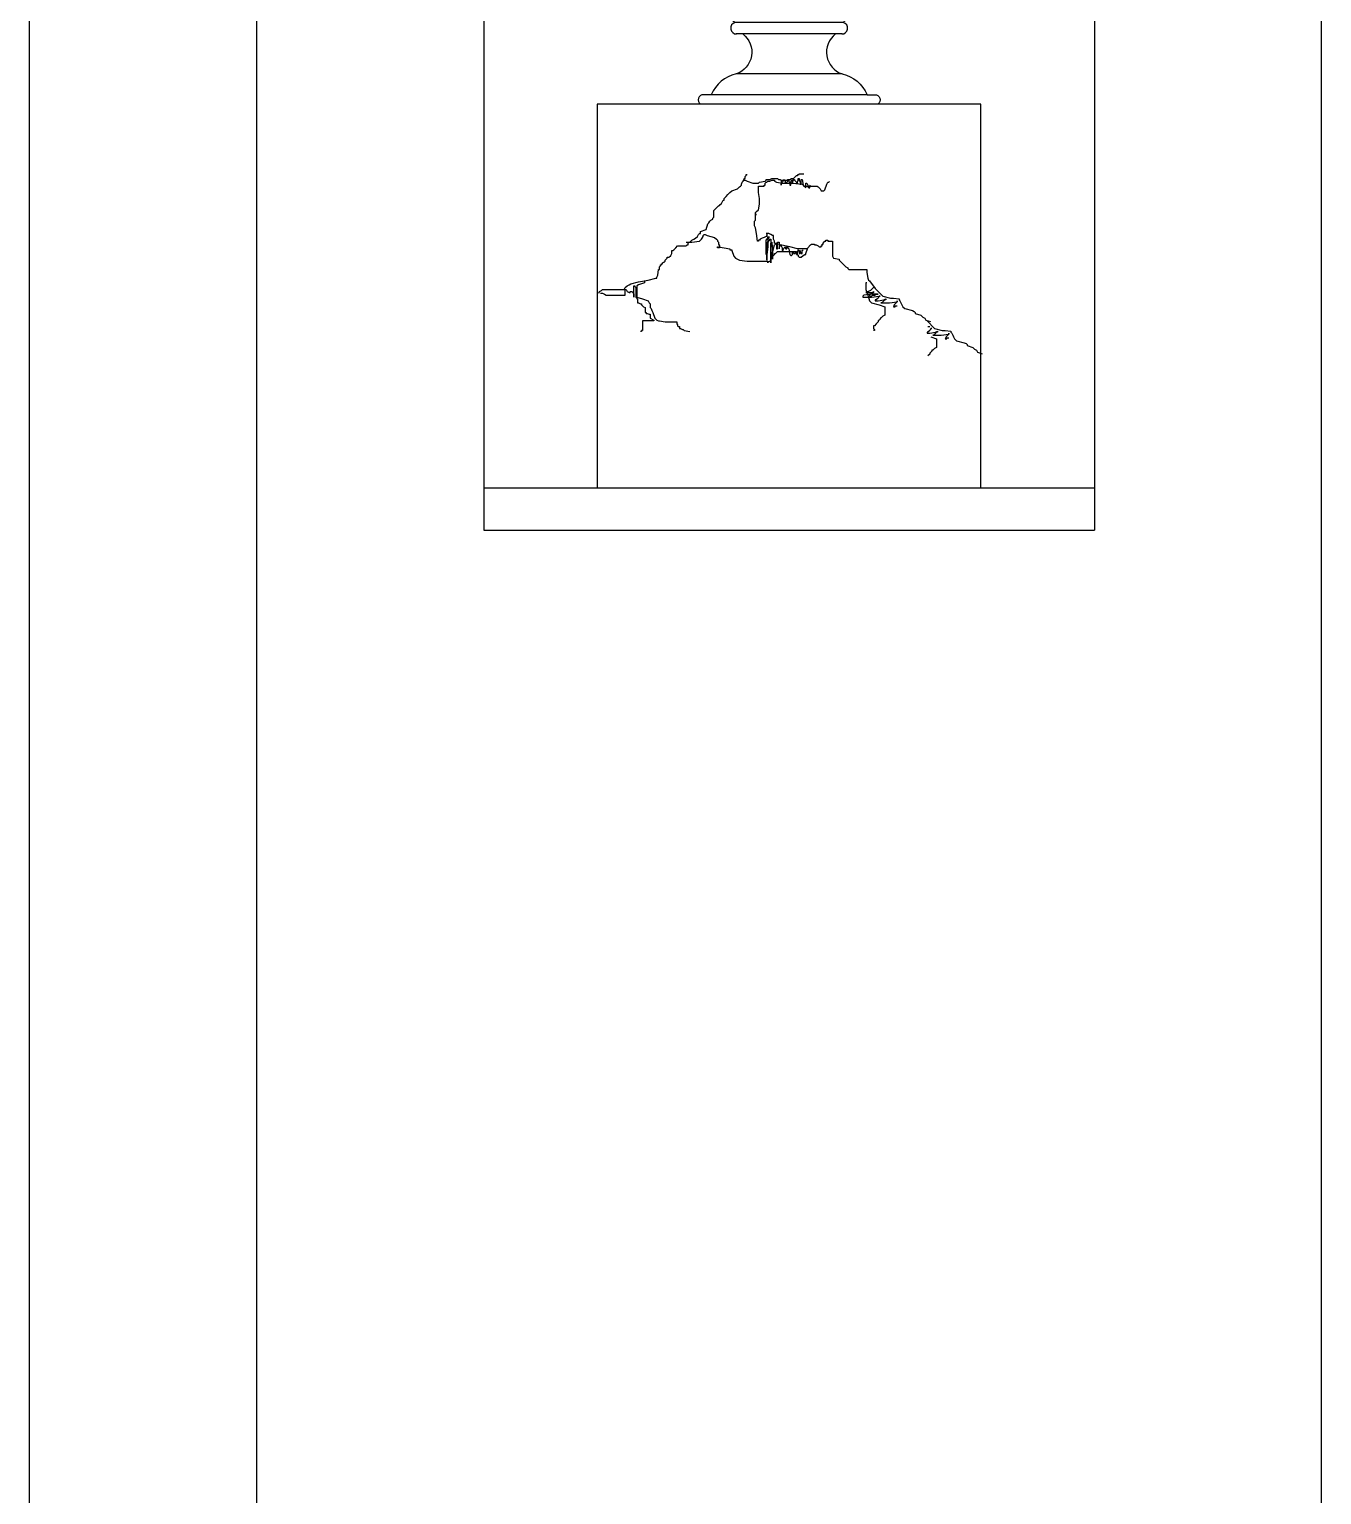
# Model space of a CAD drawing. Extents: x 413 to 4733, y 3071 to 7730.
# Drawn here: x 3592 to 4502, y 4287 to 5319 of the extents above; entities that cross this region are included whole.
import ezdxf

# ---------------------------------------------------------------- set-up
doc = ezdxf.new("R2010")
doc.units = 0
doc.header["$LTSCALE"] = 10
doc.header["$MEASUREMENT"] = 0
doc.layers.get('0').update_dxf_attribs({"linetype": 'CONTINUOUS'})
for name, color, linetype in [('3', 3, 'CONTINUOUS'), ('4', 4, 'CONTINUOUS'), ('BH', 3, 'CONTINUOUS')]:
    doc.layers.add(name, color=color, linetype=linetype)

# ---------------------------------------------------------------- blocks, each defined once
blk = doc.blocks.new('花瓶-1')
at = {"color": 3}
for p, q in [((-54.78, 249.93), (-67.27, 249.93)), ((-22.41, 185.65), (-99.63, 185.65)), ((13.35, 160.52), (-135.39, 160.52)), ((13.35, 158.92), (-135.39, 158.92)), ((-119.46, 151.97), (-120.28, 151.77)), ((-112.33, 146.61), (-112.85, 146.48)), ((-106.76, 148.94), (-107.64, 149.02)), ((-102.38, 154.33), (-102.32, 153.5)), ((-88.57, 154.33), (-88.63, 153.5)), ((-84.19, 148.94), (-83.31, 149.02)), ((-78.62, 146.61), (-78.09, 146.48)), ((-71.49, 151.97), (-70.67, 151.77)), ((-50.55, 151.97), (-51.37, 151.77)), ((-43.43, 146.61), (-43.95, 146.48)), ((-37.85, 148.94), (-38.74, 149.02)), ((-33.48, 154.33), (-33.41, 153.5)), ((-19.66, 154.33), (-19.73, 153.5)), ((-15.29, 148.94), (-14.4, 149.02)), ((-9.72, 146.61), (-9.19, 146.48)), ((21.81, 141.72), (-144.39, 141.72)), ((21.81, 140.12), (-144.39, 140.12)), ((12.11, 68.25), (-133.5, 68.25)), ((11.46, 66.65), (-133.5, 66.65)), ((-102.38, 61.22), (-102.32, 60.39)), ((-88.57, 61.22), (-88.63, 60.39)), ((-33.48, 61.22), (-33.41, 60.39)), ((-19.66, 61.22), (-19.73, 60.39)), ((-119.46, 58.86), (-120.28, 58.66)), ((-112.33, 53.5), (-112.85, 53.37)), ((-106.76, 55.82), (-107.64, 55.91)), ((-84.19, 55.82), (-83.31, 55.91)), ((-78.62, 53.5), (-78.09, 53.37)), ((-71.49, 58.86), (-70.67, 58.66)), ((-50.55, 58.86), (-51.37, 58.66)), ((-43.43, 53.5), (-43.95, 53.37)), ((-37.85, 55.82), (-38.74, 55.91)), ((-9.72, 53.5), (-9.19, 53.37)), ((-2.59, 58.86), (-1.77, 58.66)), ((2.23, 47.98), (-124.28, 47.98)), ((1.29, 46.38), (-124.28, 46.38)), ((-29.89, -20.45), (-92.16, -20.45)), ((-15.28, -32.76), (-106.77, -32.76))]:
    blk.add_line(p, q, dxfattribs=at)
at = {"color": 7}
for p, q in [((-38.92, 247.4), (-83.13, 247.4)), ((-15.45, 231.92), (-106.6, 231.92)), ((-15.45, 224.01), (-106.6, 224.01)), ((-13.93, 175.14), (-108.11, 175.14)), ((22.97, 133.72), (-145.01, 133.72)), ((14.5, 74.65), (-136.55, 74.65)), ((-29.3, 9.59), (-92.75, 9.59)), ((-29.9, 2.95), (-92.15, 2.95)), ((-8.95, -38.13), (-113.09, -38.13))]:
    blk.add_line(p, q, dxfattribs=at)
for points in [[(-61.02, 267.68, -0.199525), (-69.48, 260.5, 0.725019), (-67.27, 249.93, -0.895708)], [(-61.02, 267.68, 0.199525), (-52.57, 260.5, -0.725019), (-54.78, 249.93, 0.895708)], [(-83.13, 247.4, 0.325422), (-101.3, 231.88, 1.304865)], [(-38.92, 247.4, -0.325422), (-20.74, 231.88, -1.304865)], [(-100.61, 224.01, -0.319441), (-106.69, 175.18, 0.623732)], [(-21.43, 224.01, 0.319441), (-15.36, 175.18, -0.623732)], [(-106.83, 175.36, 0.286234), (-143.86, 146.2, 0.250444), (-92.75, 9.59, 2.211565)], [(-15.21, 175.36, -0.286234), (21.81, 146.2, -0.250444), (-29.3, 9.59, -2.211565)], [(-133.1, 162.87, -0.502739), (-154.42, 164.62, 0.844757), (-162.16, 146.94, 1.766395)], [(10.59, 162.87, 0.494891), (32.37, 164.62, -0.844757), (40.12, 146.94, -1.766395)], [(-157.61, 145.37, 0.175512), (-151.17, 147.11, 1.766395), (-157.3, 150.61, -1.232523)], [(35.56, 145.37, -0.175512), (29.12, 147.11, -1.766395), (35.26, 150.61, 1.232523)], [(-150.34, 147.11, 0.181214), (-145.17, 115.71), (-145.17, 115.71, -0.484763), (-150.34, 147.11)], [(28.3, 147.11, -0.181214), (23.12, 115.71), (23.12, 115.71, 0.484763), (28.3, 147.11)], [(-88.2, 2.95, -0.603214), (-92.16, -20.45, 0.246758), (-106.77, -32.76), (-111.25, -32.76, 0.780738), (-113.09, -38.13, 2.137648)], [(-33.85, 2.95, 0.603214), (-29.89, -20.45, -0.246758), (-15.28, -32.76), (-10.8, -32.76, -0.780738), (-8.95, -38.13, -2.137648)]]:
    blk.add_lwpolyline(points, format="xyb", dxfattribs=at)
at = {"color": 3}
for points in [[(-94.79, 175.95, -0.204057), (-97.75, 177.76, -0.026368), (-101.04, 182.94, 0.251322)], [(-90.36, 175.95, -0.204057), (-93.33, 177.76, -0.029361), (-96.96, 183.55, 0.251322), (-98.88, 184.8, 3.39629)], [(-85.94, 175.95, -0.204057), (-88.9, 177.76, -0.029361), (-92.54, 183.55, 0.251322), (-94.45, 184.8, 3.39629)], [(-81.52, 175.95, -0.204057), (-84.48, 177.76, -0.029361), (-88.11, 183.55, 0.251322), (-90.03, 184.8, 3.39629)], [(-77.09, 175.95, -0.204057), (-80.06, 177.76, -0.029361), (-83.69, 183.55, 0.251322), (-85.61, 184.8, 3.39629)], [(-72.67, 175.95, -0.204057), (-75.63, 177.76, -0.029361), (-79.26, 183.55, 0.251322), (-81.18, 184.8, 3.39629)], [(-68.24, 175.95, -0.204057), (-71.21, 177.76, -0.029361), (-74.84, 183.55, 0.251322), (-76.76, 184.8, 3.39629)], [(-63.82, 175.95, -0.204057), (-66.78, 177.76, -0.029361), (-70.42, 183.55, 0.251322), (-72.33, 184.8, 3.39629)], [(-59.4, 175.95, -0.204057), (-62.36, 177.76, -0.029361), (-65.99, 183.55, 0.251322), (-67.91, 184.8, 3.39629)], [(-54.97, 175.95, -0.204057), (-57.94, 177.76, -0.029361), (-61.57, 183.55, 0.251322), (-63.49, 184.8, 3.39629)], [(-50.55, 175.95, -0.204057), (-53.51, 177.76, -0.029361), (-57.15, 183.55, 0.251322), (-59.06, 184.8, 3.39629)], [(-46.13, 175.95, -0.204057), (-49.09, 177.76, -0.029361), (-52.72, 183.55, 0.251322), (-54.64, 184.8, 3.39629)], [(-41.7, 175.95, -0.204057), (-44.67, 177.76, -0.029361), (-48.3, 183.55, 0.251322), (-50.22, 184.8, 3.39629)], [(-37.28, 175.95, -0.204057), (-40.24, 177.76, -0.029361), (-43.87, 183.55, 0.251322), (-45.79, 184.8, 3.39629)], [(-32.85, 175.95, -0.204057), (-35.82, 177.76, -0.029361), (-39.45, 183.55, 0.251322), (-41.37, 184.8, 3.39629)], [(-28.43, 175.95, -0.204057), (-31.39, 177.76, -0.029361), (-35.03, 183.55, 0.251322), (-36.94, 184.8, 3.39629)], [(-24.01, 175.95, -0.204057), (-26.97, 177.76, -0.029361), (-30.6, 183.55, 0.251322), (-32.52, 184.8, 3.39629)], [(-19.58, 175.95, -0.204057), (-22.55, 177.76, -0.029361), (-26.18, 183.55, 0.251322), (-28.1, 184.8, 3.39629)], [(-18.81, 178.75, -0.024207), (-21.76, 183.55, 0.251322), (-23.67, 184.8, 3.39629)], [(-99.46, 175.7, -0.204057), (-102.43, 177.52, -0.008198), (-103.51, 179.09, 0.251322)], [(-111.39, 151.61, 0.676232), (-125.96, 153.03, 1.286794), (-119.46, 151.97, 1.264066)], [(-111.93, 149.78, 0.753768), (-125.06, 152.84, 1.313761), (-120.28, 151.77, 1.245784)], [(-107.64, 149.02, 1.511388), (-111.04, 149.5, 1.223449), (-99.2, 155.42, 1.444988), (-102.37, 150.7, 1.251012), (-102.32, 153.5, 1.698228)], [(-79.49, 148.19, -1.131375), (-92.41, 155.92, -1.440284), (-88.38, 149.89, -1.220906), (-88.57, 154.33, -1.249592)], [(-83.31, 149.02, -1.511388), (-79.91, 149.5, -1.223449), (-91.75, 155.42, -1.444988), (-88.58, 150.7, -1.251012), (-88.63, 153.5, -1.698228)], [(-79.56, 151.61, -0.676232), (-64.99, 153.03, -1.286794), (-71.49, 151.97, -1.264066)], [(-42.48, 151.61, 0.676232), (-57.05, 153.03, 1.286794), (-50.55, 151.97, 1.264066)], [(-38.74, 149.02, 1.511388), (-42.14, 149.5, 1.223449), (-30.3, 155.42, 1.444988), (-33.47, 150.7, 1.251012), (-33.41, 153.5, 1.698228)], [(-14.4, 149.02, -1.511388), (-11.01, 149.5, -1.223449), (-22.84, 155.42, -1.444988), (-19.67, 150.7, -1.251012), (-19.73, 153.5, -1.698228)], [(-10.66, 151.61, -0.676232), (3.91, 153.03, -1.286794), (-2.59, 151.97, -1.264066)], [(-111.79, 149.08, 0.976799), (-114.47, 144.48, 0.786653), (-112.33, 146.61, 0.732035)], [(-111.46, 148.19, 1.157047), (-114.21, 144.9, 0.8532), (-112.85, 146.48, 0.919511)], [(-111.93, 149.83, 0.051533), (-111.84, 149.28, 0.006694), (-111.79, 149.08, 1.440284)], [(-106.76, 148.94, 0.881995), (-111.39, 151.61, 1.221972)], [(-84.19, 148.94, -0.881995), (-79.56, 151.61, -1.221972)], [(-79.49, 148.19, -1.157047), (-76.74, 144.9, -0.8532), (-78.09, 146.48, -0.919511)], [(-79.02, 149.83, -0.051533), (-79.11, 149.28, -0.006694), (-79.16, 149.08, -1.440284)], [(-42.88, 149.08, 0.976799), (-45.57, 144.48, 0.786653), (-43.43, 146.61, 0.732035)], [(-42.56, 148.19, 1.157047), (-45.31, 144.9, 0.8532), (-43.95, 146.48, 0.919511)], [(-43.03, 149.83, 0.051533), (-42.94, 149.28, 0.006694), (-42.88, 149.08, 1.440284)], [(-37.85, 148.94, 0.881995), (-42.48, 151.61, 1.221972)], [(-15.29, 148.94, -0.881995), (-10.66, 151.61, -1.221972)], [(-10.59, 148.19, -1.157047), (-7.84, 144.9, -0.8532), (-9.19, 146.48, -0.919511)], [(-10.11, 149.83, -0.051533), (-10.2, 149.28, -0.006694), (-10.26, 149.08, -1.440284)], [(-10.26, 149.08, -0.976799), (-7.57, 144.48, -0.786653), (-9.72, 146.61, -0.732035)], [(-111.39, 58.5, 0.676232), (-125.96, 59.92, 1.286794), (-119.46, 58.86, 1.264066)], [(-111.93, 56.67, 0.753768), (-125.06, 59.73, 1.313761), (-120.28, 58.66, 1.245784)], [(-111.46, 55.08, 1.131375), (-98.54, 62.81, 1.440284), (-102.57, 56.78, 1.220906), (-102.38, 61.22, 1.249592)], [(-107.64, 55.91, 1.511388), (-111.04, 56.39, 1.223449), (-99.2, 62.31, 1.444988), (-102.37, 57.58, 1.251012), (-102.32, 60.39, 1.698228)], [(-79.49, 55.08, -1.131375), (-92.41, 62.81, -1.440284), (-88.38, 56.78, -1.220906), (-88.57, 61.22, -1.249592)], [(-83.31, 55.91, -1.511388), (-79.91, 56.39, -1.223449), (-91.75, 62.31, -1.444988), (-88.58, 57.58, -1.251012), (-88.63, 60.39, -1.698228)], [(-79.56, 58.5, -0.676232), (-64.99, 59.92, -1.286794), (-71.49, 58.86, -1.264066)], [(-79.02, 56.67, -0.753768), (-65.89, 59.73, -1.313761), (-70.67, 58.66, -1.245784)], [(-42.48, 58.5, 0.676232), (-57.05, 59.92, 1.286794), (-50.55, 58.86, 1.264066)], [(-43.03, 56.67, 0.753768), (-56.16, 59.73, 1.313761), (-51.37, 58.66, 1.245784)], [(-42.56, 55.08, 1.131375), (-29.63, 62.81, 1.440284), (-33.66, 56.78, 1.220906), (-33.48, 61.22, 1.249592)], [(-38.74, 55.91, 1.511388), (-42.14, 56.39, 1.223449), (-30.3, 62.31, 1.444988), (-33.47, 57.58, 1.251012), (-33.41, 60.39, 1.698228)], [(-10.59, 55.08, -1.131375), (-23.51, 62.81, -1.440284), (-19.48, 56.78, -1.220906), (-19.66, 61.22, -1.249592)], [(-14.4, 55.91, -1.511388), (-11.01, 56.39, -1.223449), (-22.84, 62.31, -1.444988), (-19.67, 57.58, -1.251012), (-19.73, 60.39, -1.698228)], [(-10.66, 58.5, -0.676232), (3.91, 59.92, -1.286794), (-2.59, 58.86, -1.264066)], [(-10.12, 56.67, -0.753768), (3.01, 59.73, -1.313761), (-1.77, 58.66, -1.245784)], [(-111.79, 55.97, 0.976799), (-114.47, 51.37, 0.786653), (-112.33, 53.5, 0.732035)], [(-111.46, 55.08, 1.157047), (-114.21, 51.79, 0.8532), (-112.85, 53.37, 0.919511)], [(-111.93, 56.72, 0.051533), (-111.84, 56.17, 0.006694), (-111.79, 55.97, 1.440284)], [(-106.76, 55.82, 0.881995), (-111.39, 58.5, 1.221972)], [(-84.19, 55.82, -0.881995), (-79.56, 58.5, -1.221972)], [(-79.49, 55.08, -1.157047), (-76.74, 51.79, -0.8532), (-78.09, 53.37, -0.919511)], [(-79.02, 56.72, -0.051533), (-79.11, 56.17, -0.006694), (-79.16, 55.97, -1.440284)], [(-79.16, 55.97, -0.976799), (-76.48, 51.37, -0.786653), (-78.62, 53.5, -0.732035)], [(-42.88, 55.97, 0.976799), (-45.57, 51.37, 0.786653), (-43.43, 53.5, 0.732035)], [(-42.56, 55.08, 1.157047), (-45.31, 51.79, 0.8532), (-43.95, 53.37, 0.919511)], [(-43.03, 56.72, 0.051533), (-42.94, 56.17, 0.006694), (-42.88, 55.97, 1.440284)], [(-37.85, 55.82, 0.881995), (-42.48, 58.5, 1.221972)], [(-15.29, 55.82, -0.881995), (-10.66, 58.5, -1.221972)], [(-10.59, 55.08, -1.157047), (-7.84, 51.79, -0.8532), (-9.19, 53.37, -0.919511)], [(-10.11, 56.72, -0.051533), (-10.2, 56.17, -0.006694), (-10.26, 55.97, -1.440284)], [(-10.26, 55.97, -0.976799), (-7.57, 51.37, -0.786653), (-9.72, 53.5, -0.732035)]]:
    blk.add_lwpolyline(points, format="xyb", dxfattribs=at)
at = {"color": 7}
for points in [[(-161.18, 150.92), (-172.98, 102.92)], [(-156.52, 149.78), (-168.32, 101.77)], [(34.48, 149.78), (46.27, 101.77)], [(39.14, 150.92), (50.93, 102.92)]]:
    blk.add_lwpolyline(points, dxfattribs=at)
for centre, radius, start, end in [((-68.28, 248.83), 1.5, 280.16738, 47.47804), ((-53.76, 248.83), 1.5, 132.52196, 259.83262), ((-106.3, 227.96), 3.97, 94.32173, 265.67827), ((-15.75, 227.96), 3.97, 274.32173, 85.67827), ((-158.98, 149.84), 2.46, 358.51924, 153.87134), ((36.93, 149.84), 2.46, 26.12866, 181.48076), ((-170.57, 102.68), 2.42, 174.29607, 338.09451), ((48.52, 102.68), 2.42, 201.90549, 5.70393), ((-92, 6.31), 3.37, 102.94572, 272.62583), ((-30.05, 6.31), 3.37, 267.37417, 77.05428)]:
    blk.add_arc(centre, radius, start, end, dxfattribs=at)
at = {"color": 3}
for centre, radius, start, end in [((-98.58, 182), 2.81, 96.1525, 156.39551), ((-94.15, 182), 2.81, 96.1525, 156.39551), ((-89.73, 182), 2.81, 96.1525, 156.39551), ((-85.3, 182), 2.81, 96.1525, 156.39551), ((-80.88, 182), 2.81, 96.1525, 156.39551), ((-76.46, 182), 2.81, 96.1525, 156.39551), ((-72.03, 182), 2.81, 96.1525, 156.39551), ((-67.61, 182), 2.81, 96.1525, 156.39551), ((-63.19, 182), 2.81, 96.1525, 156.39551), ((-58.76, 182), 2.81, 96.1525, 156.39551), ((-54.34, 182), 2.81, 96.1525, 156.39551), ((-49.91, 182), 2.81, 96.1525, 156.39551), ((-45.49, 182), 2.81, 96.1525, 156.39551), ((-41.07, 182), 2.81, 96.1525, 156.39551), ((-36.64, 182), 2.81, 96.1525, 156.39551), ((-32.22, 182), 2.81, 96.1525, 156.39551), ((-27.8, 182), 2.81, 96.1525, 156.39551), ((-23.37, 182), 2.81, 96.1525, 156.39551), ((-18.95, 182), 2.81, 147.53709, 156.39551), ((-103.76, 178.14), 2.19, 273.34375, 336.37144), ((-99.34, 178.14), 2.19, 273.34375, 336.37144), ((-94.91, 178.14), 2.19, 273.34375, 336.37144), ((-90.49, 178.14), 2.19, 273.34375, 336.37144), ((-86.07, 178.14), 2.19, 273.34375, 336.37144), ((-81.64, 178.14), 2.19, 273.34375, 336.37144), ((-77.22, 178.14), 2.19, 273.34375, 336.37144), ((-72.8, 178.14), 2.19, 273.34375, 336.37144), ((-68.37, 178.14), 2.19, 273.34375, 336.37144), ((-63.95, 178.14), 2.19, 273.34375, 336.37144), ((-59.52, 178.14), 2.19, 273.34375, 336.37144), ((-55.1, 178.14), 2.19, 273.34375, 336.37144), ((-50.68, 178.14), 2.19, 273.34375, 336.37144), ((-46.25, 178.14), 2.19, 273.34375, 336.37144), ((-41.83, 178.14), 2.19, 273.34375, 336.37144), ((-37.41, 178.14), 2.19, 273.34375, 336.37144), ((-32.98, 178.14), 2.19, 273.34375, 336.37144), ((-28.56, 178.14), 2.19, 273.34375, 336.37144), ((-24.14, 178.14), 2.19, 273.34375, 336.37144)]:
    blk.add_arc(centre, radius, start, end, dxfattribs=at)

msp = doc.modelspace()

# ---------------------------------------------------------------- linework, layer by layer
at = {"layer": '4'}
for p, q in [((4502, 3876.2), (4502, 7176.2)), ((3592, 6906.2), (3592, 4256.2)), ((3752, 6906.2), (3752, 4256.2)), ((3912, 6246.2), (3912, 4966.2)), ((4342, 6246.2), (4342, 4966.2)), ((3912, 4996.2), (4342, 4996.2)), ((3912, 4966.2), (4342, 4966.2))]:
    msp.add_line(p, q, dxfattribs=at)
msp.add_lwpolyline([(3992, 4996.2), (4262, 4996.2), (4262, 5266.2), (3992, 5266.2)], close=True, dxfattribs=at)
at = {"layer": 'BH', "color": 3}
for p, q in [((4092.7, 5208.5), (4093.4, 5209.2)), ((4093.4, 5209.9), (4094, 5211.2)), ((4093.4, 5209.2), (4093.4, 5209.9)), ((4094, 5211.2), (4094.7, 5211.9)), ((4094.7, 5211.9), (4095.4, 5213.2)), ((4095.4, 5213.2), (4095.4, 5213.9)), ((4095.4, 5213.9), (4096, 5213.9)), ((4095.4, 5212.6), (4096, 5212.6)), ((4096, 5215.2), (4096.7, 5215.9)), ((4096, 5213.9), (4096, 5215.2)), ((4096, 5212.6), (4097.4, 5211.9)), ((4096.7, 5215.9), (4096.7, 5216.6)), ((4096.7, 5216.6), (4097.4, 5216.6)), ((4097.4, 5211.9), (4101.4, 5210.5)), ((4101.4, 5210.5), (4105.4, 5210.5)), ((4105.4, 5210.5), (4106.1, 5211.2)), ((4106.1, 5211.2), (4110.1, 5211.9)), ((4109.4, 5208.5), (4109.4, 5209.2)), ((4109.4, 5209.2), (4110.1, 5209.2)), ((4110.1, 5211.9), (4110.8, 5212.6)), ((4110.1, 5210.5), (4110.8, 5211.2)), ((4110.1, 5209.2), (4110.1, 5210.5)), ((4110.8, 5212.6), (4110.8, 5213.2)), ((4110.8, 5213.2), (4113.4, 5213.2)), ((4110.8, 5211.2), (4111.4, 5211.2)), ((4111.4, 5211.2), (4112.1, 5211.9)), ((4112.1, 5211.9), (4113.4, 5211.9)), ((4113.4, 5213.2), (4114.8, 5213.9)), ((4113.4, 5211.9), (4114.8, 5212.6)), ((4114.8, 5213.9), (4118.8, 5213.9)), ((4114.8, 5212.6), (4116.8, 5212.6)), ((4116.8, 5212.6), (4116.8, 5211.9)), ((4116.8, 5211.9), (4118.1, 5211.2)), ((4118.1, 5211.2), (4122.1, 5210.5)), ((4118.8, 5213.9), (4119.5, 5213.2)), ((4119.5, 5213.2), (4120.8, 5213.2)), ((4120.8, 5213.2), (4121.5, 5212.6)), ((4121.5, 5212.6), (4125.5, 5212.6)), ((4121.5, 5212.6), (4121.5, 5209.2)), ((4121.5, 5209.9), (4122.1, 5210.5)), ((4121.5, 5209.2), (4121.5, 5209.9)), ((4122.1, 5211.2), (4122.8, 5211.9)), ((4122.1, 5210.5), (4122.1, 5211.2)), ((4122.1, 5210.5), (4129.5, 5210.5)), ((4122.8, 5212.6), (4123.5, 5213.2)), ((4122.8, 5211.9), (4122.8, 5212.6)), ((4123.5, 5213.2), (4123.5, 5212.6)), ((4123.5, 5212.6), (4124.2, 5211.9)), ((4124.2, 5211.9), (4124.2, 5210.5)), ((4124.2, 5210.5), (4124.8, 5210.5)), ((4124.8, 5210.5), (4125.5, 5211.2)), ((4125.5, 5212.6), (4126.2, 5213.2)), ((4125.5, 5211.2), (4126.2, 5211.9)), ((4126.2, 5213.2), (4127.5, 5213.2)), ((4126.2, 5211.9), (4126.2, 5212.6)), ((4126.2, 5212.6), (4126.8, 5212.6)), ((4126.8, 5212.6), (4126.8, 5211.9)), ((4126.8, 5211.9), (4127.5, 5210.5)), ((4127.5, 5213.2), (4128.8, 5213.9)), ((4127.5, 5210.5), (4127.5, 5209.2)), ((4127.5, 5209.2), (4128.2, 5209.2)), ((4128.2, 5211.2), (4128.8, 5211.9)), ((4128.2, 5209.2), (4128.2, 5211.2)), ((4128.8, 5213.9), (4130.2, 5213.9)), ((4128.8, 5211.9), (4128.8, 5212.6)), ((4128.8, 5212.6), (4129.5, 5212.6)), ((4129.5, 5212.6), (4129.5, 5210.5)), ((4129.5, 5211.2), (4130.2, 5212.6)), ((4129.5, 5210.5), (4129.5, 5211.2)), ((4129.5, 5210.5), (4136.2, 5209.9)), ((4130.2, 5213.9), (4130.8, 5214.6)), ((4130.2, 5212.6), (4130.2, 5213.2)), ((4130.2, 5213.2), (4130.8, 5213.2)), ((4130.8, 5214.6), (4131.5, 5215.2)), ((4130.8, 5213.2), (4130.8, 5212.6)), ((4130.8, 5212.6), (4132.2, 5211.2)), ((4131.5, 5215.2), (4132.2, 5215.9)), ((4132.2, 5215.9), (4132.9, 5215.9)), ((4132.2, 5211.2), (4132.2, 5210.5)), ((4132.2, 5210.5), (4132.9, 5210.5)), ((4132.9, 5215.9), (4133.5, 5216.6)), ((4132.9, 5211.2), (4133.5, 5212.6)), ((4132.9, 5210.5), (4132.9, 5211.2)), ((4133.5, 5216.6), (4134.2, 5216.6)), ((4133.5, 5212.6), (4133.5, 5213.9)), ((4133.5, 5213.9), (4134.2, 5213.9)), ((4134.2, 5216.6), (4134.2, 5217.2)), ((4134.2, 5217.2), (4137.5, 5217.2)), ((4134.2, 5213.9), (4134.2, 5212.6)), ((4134.2, 5212.6), (4134.9, 5211.2)), ((4134.9, 5211.2), (4134.9, 5209.9)), ((4134.9, 5209.9), (4135.5, 5209.9)), ((4135.5, 5209.9), (4135.5, 5213.2)), ((4135.5, 5213.2), (4136.2, 5213.2)), ((4136.2, 5213.2), (4136.9, 5209.2)), ((4136.2, 5209.9), (4136.9, 5209.2)), ((4136.9, 5209.2), (4137.5, 5208.5)), ((4136.9, 5209.2), (4138.2, 5207.9)), ((4138.9, 5207.2), (4138.9, 5210.5)), ((4138.9, 5210.5), (4139.5, 5210.5)), ((4139.5, 5210.5), (4140.2, 5209.2)), ((4140.2, 5209.2), (4140.2, 5207.9)), ((4141.6, 5208.5), (4142.2, 5209.2)), ((4152.3, 5205.9), (4153.6, 5209.9)), ((4153.6, 5209.9), (4154.3, 5211.2)), ((4154.3, 5211.2), (4154.9, 5211.2)), ((4154.9, 5211.2), (4155.5, 5211.7)), ((4080, 5197.2), (4080.6, 5198.5)), ((4080.6, 5198.5), (4081.3, 5198.5)), ((4081.3, 5199.8), (4082.7, 5201.2)), ((4081.3, 5198.5), (4081.3, 5199.8)), ((4082.7, 5201.2), (4084, 5202.5)), ((4084, 5202.5), (4084.7, 5203.2)), ((4084.7, 5203.2), (4085.3, 5203.9)), ((4085.3, 5203.9), (4086.7, 5205.2)), ((4086.7, 5205.2), (4090.7, 5206.5)), ((4090.7, 5206.5), (4092, 5207.9)), ((4092, 5207.9), (4092.7, 5208.5)), ((4105.4, 5203.9), (4105.4, 5208.5)), ((4105.4, 5208.5), (4109.4, 5208.5)), ((4106.1, 5199.8), (4105.4, 5203.9)), ((4106.1, 5195.8), (4106.1, 5199.8)), ((4137.5, 5208.5), (4146.9, 5208.5)), ((4138.2, 5207.9), (4138.9, 5207.2)), ((4140.2, 5207.9), (4140.9, 5207.2)), ((4140.9, 5207.2), (4141.6, 5207.2)), ((4141.6, 5207.2), (4141.6, 5208.5)), ((4146.9, 5208.5), (4147.6, 5207.9)), ((4147.6, 5207.9), (4148.9, 5206.5)), ((4148.9, 5206.5), (4149.6, 5205.2)), ((4149.6, 5205.2), (4151.6, 5205.2)), ((4151.6, 5205.2), (4152.3, 5205.9)), ((4074, 5191.2), (4074.6, 5191.8)), ((4074, 5186.5), (4074, 5191.2)), ((4074.6, 5191.8), (4076.6, 5193.8)), ((4076.6, 5193.8), (4077.3, 5194.5)), ((4077.3, 5194.5), (4078.6, 5195.2)), ((4078.6, 5195.2), (4078.6, 5195.8)), ((4078.6, 5195.8), (4079.3, 5195.8)), ((4079.3, 5195.8), (4080, 5197.2)), ((4103.4, 5189.8), (4104.1, 5190.5)), ((4103.4, 5188.5), (4103.4, 5189.8)), ((4103.4, 5188.5), (4104.1, 5188.5)), ((4104.1, 5188.5), (4103.4, 5188.5)), ((4103.4, 5184.5), (4103.4, 5188.5)), ((4104.1, 5190.5), (4105.4, 5191.8)), ((4105.4, 5191.8), (4106.1, 5195.8)), ((4064.6, 5176.4), (4068.6, 5177.8)), ((4068.6, 5177.8), (4069.9, 5181.8)), ((4069.9, 5181.8), (4070.6, 5182.5)), ((4070.6, 5182.5), (4071.3, 5183.8)), ((4071.3, 5183.8), (4071.9, 5184.5)), ((4071.9, 5184.5), (4073.3, 5185.1)), ((4073.3, 5185.8), (4074, 5186.5)), ((4073.3, 5185.1), (4073.3, 5185.8)), ((4102.7, 5183.8), (4103.4, 5184.5)), ((4102.7, 5180.5), (4102.7, 5183.8)), ((4103.4, 5179.1), (4102.7, 5180.5)), ((4104.1, 5175.1), (4103.4, 5179.1)), ((4054.5, 5169.1), (4058.6, 5169.1)), ((4055.9, 5168.4), (4056.6, 5169.1)), ((4055.9, 5167.1), (4055.9, 5168.4)), ((4056.6, 5169.1), (4057.2, 5169.1)), ((4057.2, 5169.1), (4057.9, 5169.8)), ((4057.9, 5169.8), (4058.6, 5170.4)), ((4058.6, 5170.4), (4059.9, 5171.1)), ((4058.6, 5169.1), (4063.9, 5169.8)), ((4059.9, 5171.1), (4061.2, 5171.8)), ((4061.2, 5171.8), (4062.6, 5173.1)), ((4062.6, 5173.1), (4063.2, 5174.4)), ((4063.2, 5174.4), (4063.9, 5175.1)), ((4063.9, 5175.1), (4064.6, 5175.1)), ((4063.9, 5169.8), (4065.3, 5171.1)), ((4064.6, 5175.1), (4064.6, 5176.4)), ((4065.3, 5171.1), (4065.9, 5171.8)), ((4065.9, 5171.8), (4066.6, 5173.1)), ((4066.6, 5173.8), (4067.3, 5174.4)), ((4066.6, 5173.1), (4066.6, 5173.8)), ((4067.3, 5174.4), (4067.9, 5174.4)), ((4067.9, 5174.4), (4069.3, 5173.8)), ((4069.3, 5173.8), (4074.6, 5172.4)), ((4074.6, 5172.4), (4076, 5171.1)), ((4076, 5171.1), (4076.6, 5170.4)), ((4076.6, 5170.4), (4076.6, 5169.8)), ((4076.6, 5169.8), (4077.3, 5169.1)), ((4077.3, 5169.1), (4077.3, 5167.7)), ((4077.3, 5167.7), (4078, 5166.4)), ((4104.7, 5169.8), (4104.1, 5175.1)), ((4105.4, 5169.8), (4104.7, 5169.8)), ((4106.1, 5170.4), (4105.4, 5170.4)), ((4105.4, 5170.4), (4105.4, 5169.8)), ((4106.7, 5171.1), (4106.1, 5170.4)), ((4108.1, 5171.8), (4106.7, 5171.1)), ((4109.4, 5172.4), (4108.1, 5171.8)), ((4110.8, 5173.1), (4109.4, 5172.4)), ((4112.8, 5175.1), (4110.8, 5175.1)), ((4110.8, 5175.1), (4111.4, 5175.1)), ((4111.4, 5173.8), (4110.8, 5173.1)), ((4110.8, 5170.4), (4112.1, 5171.8)), ((4110.8, 5160.4), (4110.8, 5170.4)), ((4111.4, 5175.1), (4111.4, 5173.8)), ((4112.1, 5169.8), (4111.4, 5168.4)), ((4111.4, 5168.4), (4111.4, 5167.1)), ((4111.4, 5167.1), (4112.1, 5168.4)), ((4112.1, 5171.8), (4112.1, 5173.1)), ((4112.1, 5173.1), (4112.1, 5165.7)), ((4112.8, 5171.8), (4112.1, 5171.1)), ((4112.1, 5171.1), (4112.1, 5169.8)), ((4112.1, 5168.4), (4112.8, 5169.8)), ((4114.1, 5174.4), (4112.8, 5175.1)), ((4112.8, 5173.1), (4112.8, 5171.8)), ((4112.8, 5170.4), (4113.4, 5170.4)), ((4112.8, 5169.8), (4112.8, 5170.4)), ((4113.4, 5170.4), (4113.4, 5171.1)), ((4113.4, 5171.1), (4114.1, 5171.1)), ((4115.4, 5173.8), (4114.1, 5174.4)), ((4114.1, 5171.1), (4114.1, 5154.4)), ((4114.1, 5168.4), (4114.8, 5169.1)), ((4114.1, 5154.4), (4114.1, 5168.4)), ((4114.8, 5169.1), (4114.8, 5168.4)), ((4114.8, 5168.4), (4115.4, 5164.4)), ((4116.1, 5173.8), (4115.4, 5173.8)), ((4116.1, 5171.1), (4116.1, 5173.8)), ((4116.8, 5169.8), (4116.1, 5171.1)), ((4116.8, 5168.4), (4116.8, 5169.8)), ((4120.8, 5167.1), (4116.8, 5168.4)), ((4116.8, 5167.1), (4117.5, 5167.7)), ((4117.5, 5167.7), (4117.5, 5168.4)), ((4117.5, 5168.4), (4118.1, 5168.4)), ((4118.1, 5168.4), (4118.1, 5164.4)), ((4118.8, 5164.4), (4118.8, 5169.1)), ((4118.8, 5169.1), (4120.1, 5169.1)), ((4120.1, 5169.1), (4120.1, 5164.4)), ((4142.2, 5167.1), (4142.9, 5167.7)), ((4142.9, 5167.7), (4144.9, 5167.7)), ((4144.9, 5167.7), (4144.9, 5167.1)), ((4150.3, 5166.4), (4150.3, 5167.7)), ((4150.3, 5167.7), (4150.9, 5167.7)), ((4150.9, 5168.4), (4152.3, 5169.8)), ((4150.9, 5167.7), (4150.9, 5168.4)), ((4152.3, 5169.8), (4152.9, 5169.8)), ((4152.9, 5170.4), (4154.3, 5170.4)), ((4152.9, 5169.8), (4152.9, 5170.4)), ((4154.3, 5170.4), (4154.3, 5169.8)), ((4154.3, 5169.8), (4157.6, 5169.8)), ((4157.6, 5169.8), (4157.6, 5159.1)), ((4040.5, 5157), (4041.2, 5157.7)), ((4041.2, 5157.7), (4041.2, 5158.4)), ((4041.2, 5158.4), (4042.5, 5158.4)), ((4042.5, 5158.4), (4043.2, 5159.1)), ((4043.2, 5159.1), (4043.8, 5159.1)), ((4043.8, 5159.7), (4044.5, 5161.1)), ((4043.8, 5159.1), (4043.8, 5159.7)), ((4044.5, 5161.1), (4044.5, 5163.1)), ((4044.5, 5163.1), (4045.2, 5163.1)), ((4045.2, 5163.1), (4045.8, 5163.7)), ((4045.8, 5163.7), (4047.2, 5165.1)), ((4047.2, 5165.1), (4048.5, 5166.4)), ((4048.5, 5166.4), (4054.5, 5166.4)), ((4054.5, 5166.4), (4055.2, 5167.1)), ((4055.2, 5167.1), (4055.9, 5167.1)), ((4076.6, 5165.1), (4076.6, 5165.7)), ((4076.6, 5165.7), (4077.3, 5165.7)), ((4078, 5165.1), (4076.6, 5165.1)), ((4077.3, 5165.7), (4081.3, 5165.1)), ((4078, 5166.4), (4078, 5165.1)), ((4081.3, 5165.1), (4085.3, 5164.4)), ((4085.3, 5164.4), (4085.3, 5163.7)), ((4085.3, 5163.7), (4086.7, 5163.7)), ((4086.7, 5163.7), (4086.7, 5163.1)), ((4086.7, 5163.1), (4088, 5159.1)), ((4088, 5159.1), (4089.3, 5157.7)), ((4089.3, 5157.7), (4090.7, 5157)), ((4111.4, 5167.1), (4110.8, 5161.7)), ((4110.8, 5161.7), (4110.8, 5160.4)), ((4111.4, 5156.4), (4111.4, 5167.1)), ((4112.1, 5165.7), (4111.4, 5160.4)), ((4111.4, 5160.4), (4111.4, 5156.4)), ((4114.1, 5157), (4114.8, 5158.4)), ((4114.8, 5158.4), (4116.1, 5159.7)), ((4115.4, 5161.7), (4116.8, 5167.1)), ((4115.4, 5164.4), (4115.4, 5157)), ((4115.4, 5157), (4115.4, 5161.7)), ((4116.1, 5159.7), (4116.8, 5160.4)), ((4116.8, 5160.4), (4116.8, 5161.1)), ((4116.8, 5161.1), (4117.5, 5161.1)), ((4117.5, 5161.1), (4118.1, 5161.7)), ((4118.1, 5164.4), (4118.8, 5164.4)), ((4118.1, 5161.7), (4118.8, 5162.4)), ((4118.8, 5162.4), (4132.2, 5162.4)), ((4120.1, 5165.1), (4120.8, 5166.4)), ((4120.1, 5164.4), (4120.1, 5165.1)), ((4127.5, 5165.7), (4120.8, 5167.1)), ((4120.8, 5166.4), (4120.8, 5167.1)), ((4120.8, 5167.1), (4121.5, 5167.1)), ((4121.5, 5167.1), (4121.5, 5166.4)), ((4121.5, 5166.4), (4122.1, 5165.1)), ((4122.1, 5165.1), (4122.1, 5163.1)), ((4122.1, 5163.1), (4122.8, 5163.1)), ((4122.8, 5163.7), (4123.5, 5165.1)), ((4122.8, 5163.1), (4122.8, 5163.7)), ((4123.5, 5165.1), (4124.2, 5165.7)), ((4124.2, 5165.7), (4124.2, 5165.1)), ((4124.2, 5165.1), (4124.8, 5164.4)), ((4124.8, 5164.4), (4125.5, 5164.4)), ((4125.5, 5164.4), (4125.5, 5165.7)), ((4125.5, 5165.7), (4126.2, 5165.7)), ((4126.2, 5165.7), (4126.2, 5165.1)), ((4126.2, 5165.1), (4126.8, 5164.4)), ((4126.8, 5164.4), (4127.5, 5160.4)), ((4132.9, 5164.4), (4127.5, 5165.7)), ((4127.5, 5160.4), (4128.2, 5159.7)), ((4128.2, 5159.7), (4128.8, 5159.7)), ((4128.8, 5159.7), (4129.5, 5160.4)), ((4129.5, 5160.4), (4129.5, 5161.7)), ((4129.5, 5161.7), (4130.2, 5161.7)), ((4130.2, 5161.7), (4130.2, 5161.1)), ((4130.2, 5161.1), (4131.5, 5161.1)), ((4131.5, 5161.1), (4131.5, 5162.4)), ((4131.5, 5162.4), (4132.2, 5162.4)), ((4132.2, 5162.4), (4132.2, 5161.1)), ((4132.2, 5162.4), (4132.2, 5160.4)), ((4132.2, 5161.1), (4133.5, 5159.7)), ((4132.2, 5160.4), (4132.9, 5160.4)), ((4139.5, 5164.4), (4132.9, 5164.4)), ((4132.9, 5161.7), (4133.5, 5163.1)), ((4132.9, 5160.4), (4132.9, 5161.7)), ((4133.5, 5163.1), (4133.5, 5163.7)), ((4133.5, 5163.7), (4134.2, 5163.1)), ((4133.5, 5159.7), (4133.5, 5159.1)), ((4133.5, 5159.1), (4134.2, 5158.4)), ((4134.2, 5163.1), (4134.2, 5161.1)), ((4134.2, 5161.1), (4134.9, 5161.1)), ((4134.2, 5158.4), (4135.5, 5158.4)), ((4134.9, 5161.1), (4134.9, 5163.1)), ((4134.9, 5163.1), (4134.9, 5162.4)), ((4134.9, 5162.4), (4135.5, 5161.1)), ((4135.5, 5161.1), (4136.2, 5161.1)), ((4135.5, 5158.4), (4136.9, 5159.7)), ((4136.2, 5163.1), (4136.9, 5163.7)), ((4136.2, 5161.1), (4136.2, 5163.1)), ((4136.9, 5159.7), (4138.2, 5160.4)), ((4138.2, 5160.4), (4138.9, 5160.4)), ((4138.9, 5161.1), (4140.2, 5165.1)), ((4138.9, 5160.4), (4138.9, 5161.1)), ((4140.2, 5165.1), (4142.2, 5167.1)), ((4144.9, 5167.1), (4146.2, 5167.1)), ((4146.2, 5167.1), (4147.6, 5166.4)), ((4147.6, 5166.4), (4148.2, 5165.7)), ((4148.2, 5165.7), (4149.6, 5165.7)), ((4149.6, 5165.7), (4149.6, 5166.4)), ((4149.6, 5166.4), (4150.3, 5166.4)), ((4157.6, 5159.1), (4158.3, 5157.7)), ((4158.3, 5157.7), (4162.3, 5157)), ((4034.5, 5145.7), (4035.1, 5149.7)), ((4035.1, 5149.7), (4035.8, 5149.7)), ((4035.8, 5151.7), (4036.5, 5152.4)), ((4035.8, 5149.7), (4035.8, 5151.7)), ((4036.5, 5152.4), (4036.5, 5153)), ((4036.5, 5153), (4037.1, 5153)), ((4037.1, 5153), (4037.1, 5153.7)), ((4037.1, 5153.7), (4037.8, 5153.7)), ((4037.8, 5154.4), (4038.5, 5155)), ((4037.8, 5153.7), (4037.8, 5154.4)), ((4038.5, 5155), (4039.1, 5155)), ((4039.1, 5155), (4039.8, 5155.7)), ((4039.8, 5156.4), (4040.5, 5157)), ((4039.8, 5155.7), (4039.8, 5156.4)), ((4090.7, 5157), (4092, 5156.4)), ((4092, 5156.4), (4097.4, 5155.7)), ((4097.4, 5155.7), (4112.1, 5155.7)), ((4112.1, 5155.7), (4112.1, 5154.4)), ((4112.1, 5155), (4113.4, 5155.7)), ((4112.1, 5154.4), (4112.1, 5155)), ((4113.4, 5155.7), (4114.1, 5156.4)), ((4114.1, 5156.4), (4114.1, 5157)), ((4162.3, 5157), (4162.3, 5156.4)), ((4162.3, 5156.4), (4163, 5155.7)), ((4163, 5155.7), (4167, 5151.7)), ((4167, 5151.7), (4168.3, 5151)), ((4168.3, 5151), (4168.3, 5150.4)), ((4168.3, 5150.4), (4169, 5149.7)), ((4169, 5149.7), (4181.7, 5149.7)), ((4181.7, 5149.7), (4181.7, 5147.7)), ((4181.7, 5147.7), (4182.4, 5143.7)), ((4011, 5135.6), (4011.7, 5137)), ((4011.7, 5137), (4013, 5138.3)), ((4013, 5138.3), (4014.4, 5139)), ((4014.4, 5139), (4015.7, 5139.7)), ((4015.7, 5139.7), (4021.1, 5141)), ((4017.7, 5130.3), (4017.7, 5138.3)), ((4017.7, 5138.3), (4018.4, 5138.3)), ((4018.4, 5138.3), (4018.4, 5137.7)), ((4018.4, 5137.7), (4019.1, 5137)), ((4019.1, 5137), (4019.1, 5130.3)), ((4021.1, 5139), (4019.7, 5138.3)), ((4019.7, 5138.3), (4019.7, 5130.3)), ((4021.1, 5141), (4027.8, 5142.3)), ((4025.1, 5140.3), (4021.1, 5139)), ((4025.1, 5141.7), (4025.1, 5140.3)), ((4027.8, 5142.3), (4033.1, 5143.7)), ((4033.1, 5143.7), (4033.8, 5143.7)), ((4033.8, 5144.3), (4034.5, 5145.7)), ((4033.8, 5143.7), (4033.8, 5144.3)), ((4181.7, 5140.3), (4181, 5140.3)), ((4181, 5140.3), (4181, 5135.6)), ((4182.4, 5143.7), (4183, 5142.3)), ((4183, 5142.3), (4183.7, 5141.7)), ((4183.7, 5141.7), (4187.7, 5136.3)), ((4186.4, 5137), (4185.7, 5136.3)), ((4187.1, 5137), (4186.4, 5137)), ((3993, 5133), (3993.6, 5134.3)), ((3993.6, 5134.3), (3995, 5135)), ((3994.3, 5133), (3995.6, 5133)), ((3995, 5135), (3995.6, 5135.6)), ((3995.6, 5135.6), (4011, 5135.6)), ((3995.6, 5133), (3997, 5132.3)), ((3997, 5132.3), (3998.3, 5131.6)), ((3998.3, 5131.6), (4011.7, 5131.6)), ((4011.7, 5131.6), (4011.7, 5135.6)), ((4011.7, 5135.6), (4012.4, 5135.6)), ((4012.4, 5135.6), (4013, 5134.3)), ((4013, 5134.3), (4014.4, 5133.6)), ((4014.4, 5133.6), (4015.1, 5133.6)), ((4015.1, 5133.6), (4015.1, 5134.3)), ((4015.1, 5134.3), (4016.4, 5134.3)), ((4016.4, 5134.3), (4017.1, 5133.6)), ((4017.1, 5133.6), (4017.7, 5132.3)), ((4017.7, 5132.3), (4017.7, 5130.3)), ((4019.1, 5130.3), (4019.7, 5129.6)), ((4019.7, 5130.3), (4023.8, 5129)), ((4019.7, 5129.6), (4019.7, 5129)), ((4019.7, 5129), (4020.4, 5129)), ((4020.4, 5129), (4020.4, 5126.3)), ((4020.4, 5126.3), (4021.1, 5126.3)), ((4021.1, 5126.3), (4022.4, 5125.6)), ((4023.8, 5129), (4027.8, 5127.6)), ((4027.8, 5127.6), (4028.4, 5126.3)), ((4028.4, 5126.3), (4029.1, 5125.6)), ((4179.7, 5131.6), (4179, 5131)), ((4179, 5131), (4179, 5130.3)), ((4179, 5130.3), (4185.1, 5130.3)), ((4185.1, 5132.3), (4179.7, 5131.6)), ((4181, 5135.6), (4182.4, 5131.6)), ((4181.7, 5133.6), (4181, 5133.6)), ((4181, 5133.6), (4185.7, 5133.6)), ((4183, 5134.3), (4181.7, 5133.6)), ((4182.4, 5131.6), (4183.7, 5127.6)), ((4184.4, 5135), (4183, 5134.3)), ((4184.4, 5132.3), (4183.7, 5131.6)), ((4183.7, 5131.6), (4183.7, 5131)), ((4183.7, 5131), (4185.1, 5131)), ((4183.7, 5127.6), (4185.1, 5126.3)), ((4185.7, 5136.3), (4184.4, 5135)), ((4185.7, 5133), (4184.4, 5132.3)), ((4189.7, 5132.3), (4185.1, 5132.3)), ((4185.1, 5131), (4185.7, 5131.6)), ((4185.1, 5130.3), (4190.4, 5131)), ((4185.1, 5126.3), (4190.4, 5124.9)), ((4185.7, 5133.6), (4186.4, 5134.3)), ((4186.4, 5133.6), (4185.7, 5133)), ((4185.7, 5131.6), (4187.1, 5131.6)), ((4186.4, 5134.3), (4186.4, 5133.6)), ((4187.1, 5131.6), (4188.4, 5132.3)), ((4187.7, 5136.3), (4193.1, 5131)), ((4188.4, 5128.3), (4187.7, 5128.3)), ((4187.7, 5128.3), (4187.7, 5127.6)), ((4187.7, 5127.6), (4189.7, 5127.6)), ((4188.4, 5132.3), (4189.7, 5132.3)), ((4189.7, 5129.6), (4188.4, 5128.3)), ((4190.4, 5131), (4189.7, 5129.6)), ((4189.7, 5127.6), (4193.8, 5128.3)), ((4190.4, 5131), (4191.1, 5131)), ((4191.1, 5131), (4190.4, 5131)), ((4192.4, 5126.3), (4191.7, 5126.3)), ((4191.7, 5126.3), (4197.8, 5126.3)), ((4193.8, 5127.6), (4192.4, 5126.3)), ((4193.1, 5131), (4198.4, 5129.6)), ((4193.8, 5128.3), (4195.1, 5129)), ((4194.4, 5128.3), (4193.8, 5127.6)), ((4195.1, 5128.3), (4194.4, 5128.3)), ((4195.1, 5129), (4195.1, 5128.3)), ((4197.8, 5126.3), (4203.1, 5127)), ((4198.4, 5129.6), (4200.5, 5129.6)), ((4200.5, 5129.6), (4204.5, 5129)), ((4202.5, 5126.3), (4201.1, 5124.9)), ((4203.1, 5127), (4202.5, 5126.3)), ((4203.1, 5127), (4203.1, 5127.6)), ((4203.1, 5127.6), (4203.1, 5127)), ((4204.5, 5129), (4204.5, 5128.3)), ((4204.5, 5128.3), (4205.1, 5127.6)), ((4205.1, 5127.6), (4205.8, 5126.3)), ((4205.8, 5126.3), (4206.5, 5124.9)), ((4022.4, 5125.6), (4023.1, 5125.6)), ((4023.1, 5125.6), (4023.1, 5124.9)), ((4023.1, 5124.9), (4024.4, 5123.6)), ((4024.4, 5123.6), (4025.8, 5122.9)), ((4025.8, 5122.9), (4025.8, 5119.6)), ((4025.8, 5119.6), (4026.4, 5119.6)), ((4026.4, 5119.6), (4026.4, 5118.9)), ((4026.4, 5118.9), (4027.1, 5118.9)), ((4027.1, 5118.9), (4028.4, 5118.3)), ((4028.4, 5118.3), (4029.1, 5118.3)), ((4029.1, 5125.6), (4029.1, 5122.9)), ((4029.1, 5122.9), (4029.8, 5122.3)), ((4029.1, 5118.3), (4029.1, 5115.6)), ((4029.8, 5122.3), (4030.4, 5120.9)), ((4030.4, 5120.9), (4031.1, 5119.6)), ((4031.1, 5119.6), (4032.5, 5115.6)), ((4190.4, 5124.9), (4194.4, 5123.6)), ((4192.4, 5116.3), (4191.7, 5115.6)), ((4193.1, 5116.9), (4192.4, 5116.3)), ((4194.4, 5117.6), (4193.1, 5116.9)), ((4194.4, 5123.6), (4194.4, 5117.6)), ((4201.1, 5124.9), (4200.5, 5123.6)), ((4200.5, 5123.6), (4201.8, 5123.6)), ((4201.8, 5123.6), (4201.8, 5124.3)), ((4201.8, 5124.3), (4203.1, 5124.3)), ((4206.5, 5124.9), (4207.1, 5123.6)), ((4207.1, 5123.6), (4208.5, 5122.3)), ((4208.5, 5122.3), (4213.8, 5120.9)), ((4213.8, 5120.9), (4215.2, 5120.3)), ((4215.2, 5120.3), (4215.8, 5119.6)), ((4215.8, 5119.6), (4215.8, 5118.9)), ((4215.8, 5118.9), (4219.9, 5117.6)), ((4219.9, 5117.6), (4221.2, 5116.3)), ((4221.2, 5116.3), (4222.5, 5115.6)), ((4023.1, 5106.2), (4022.4, 5106.2)), ((4023.8, 5106.9), (4023.1, 5106.9)), ((4023.1, 5106.9), (4023.1, 5106.2)), ((4031.8, 5113.6), (4023.8, 5113.6)), ((4023.8, 5113.6), (4023.8, 5106.9)), ((4029.1, 5115.6), (4031.8, 5114.2)), ((4031.8, 5114.2), (4031.8, 5113.6)), ((4032.5, 5115.6), (4033.8, 5114.2)), ((4033.8, 5114.2), (4035.1, 5113.6)), ((4035.1, 5113.6), (4035.8, 5113.6)), ((4035.8, 5113.6), (4039.8, 5112.9)), ((4039.8, 5112.9), (4047.9, 5112.9)), ((4047.9, 5112.9), (4047.9, 5111.6)), ((4047.9, 5111.6), (4048.5, 5110.9)), ((4048.5, 5110.9), (4048.5, 5110.2)), ((4048.5, 5110.2), (4049.2, 5109.6)), ((4049.2, 5109.6), (4049.9, 5109.6)), ((4049.9, 5109.6), (4049.9, 5108.2)), ((4049.9, 5108.2), (4050.5, 5108.2)), ((4050.5, 5108.2), (4051.9, 5107.6)), ((4051.9, 5107.6), (4052.5, 5107.6)), ((4052.5, 5107.6), (4053.2, 5106.9)), ((4053.2, 5106.9), (4057.2, 5106.2)), ((4187.1, 5110.2), (4186.4, 5110.2)), ((4186.4, 5110.2), (4186.4, 5108.2)), ((4186.4, 5108.2), (4187.1, 5107.6)), ((4187.1, 5106.9), (4186.4, 5106.9)), ((4188.4, 5111.6), (4187.1, 5110.2)), ((4187.1, 5107.6), (4187.1, 5106.9)), ((4189.7, 5112.9), (4188.4, 5111.6)), ((4190.4, 5114.2), (4189.7, 5113.6)), ((4189.7, 5113.6), (4189.7, 5112.9)), ((4191.1, 5114.9), (4190.4, 5114.2)), ((4191.7, 5115.6), (4191.1, 5115.6)), ((4191.1, 5115.6), (4191.1, 5114.9)), ((4222.5, 5115.6), (4223.2, 5114.2)), ((4223.2, 5114.2), (4226.6, 5113.1)), ((4224.2, 5113.6), (4229.5, 5108.3)), ((4224.8, 5105.6), (4224.2, 5105.6)), ((4224.2, 5105.6), (4224.2, 5104.9)), ((4224.8, 5109.6), (4226.2, 5109.6)), ((4226.2, 5106.9), (4224.8, 5105.6)), ((4226.9, 5108.3), (4226.2, 5106.9)), ((4226.2, 5104.9), (4230.2, 5105.6)), ((4226.9, 5108.3), (4227.5, 5108.3)), ((4227.5, 5108.3), (4226.9, 5108.3)), ((4229.5, 5108.3), (4234.9, 5106.9)), ((4230.2, 5105.6), (4231.5, 5106.3)), ((4230.9, 5105.6), (4230.2, 5104.9)), ((4231.5, 5105.6), (4230.9, 5105.6)), ((4231.5, 5106.3), (4231.5, 5105.6)), ((4234.9, 5106.9), (4236.9, 5106.9)), ((4236.9, 5106.9), (4240.9, 5106.3)), ((4240.9, 5106.3), (4240.9, 5105.6)), ((4240.9, 5105.6), (4241.6, 5104.9)), ((4224.2, 5104.9), (4226.2, 5104.9)), ((4226.9, 5102.3), (4230.9, 5100.9)), ((4228.9, 5103.6), (4228.2, 5103.6)), ((4228.2, 5103.6), (4234.2, 5103.6)), ((4230.2, 5104.9), (4228.9, 5103.6)), ((4230.9, 5100.9), (4230.9, 5094.9)), ((4234.2, 5103.6), (4239.6, 5104.3)), ((4237.6, 5102.3), (4236.9, 5100.9)), ((4236.9, 5100.9), (4238.2, 5100.9)), ((4238.9, 5103.6), (4237.6, 5102.3)), ((4238.2, 5100.9), (4238.2, 5101.6)), ((4238.2, 5101.6), (4239.6, 5101.6)), ((4239.6, 5104.3), (4238.9, 5103.6)), ((4239.6, 5104.3), (4239.6, 5104.9)), ((4239.6, 5104.9), (4239.6, 5104.3)), ((4241.6, 5104.9), (4242.2, 5103.6)), ((4242.2, 5103.6), (4242.9, 5102.3)), ((4242.9, 5102.3), (4243.6, 5100.9)), ((4243.6, 5100.9), (4244.9, 5099.6)), ((4244.9, 5099.6), (4250.3, 5098.2)), ((4250.3, 5098.2), (4251.6, 5097.6)), ((4251.6, 5097.6), (4252.3, 5096.9)), ((4252.3, 5096.9), (4252.3, 5096.2)), ((4252.3, 5096.2), (4256.3, 5094.9)), ((4226.2, 5090.2), (4224.8, 5088.9)), ((4226.9, 5091.6), (4226.2, 5090.9)), ((4226.2, 5090.9), (4226.2, 5090.2)), ((4227.5, 5092.2), (4226.9, 5091.6)), ((4228.2, 5092.9), (4227.5, 5092.9)), ((4227.5, 5092.9), (4227.5, 5092.2)), ((4228.9, 5093.6), (4228.2, 5092.9)), ((4229.5, 5094.2), (4228.9, 5093.6)), ((4230.9, 5094.9), (4229.5, 5094.2)), ((4256.3, 5094.9), (4257.6, 5093.6)), ((4257.6, 5093.6), (4259, 5092.9)), ((4259, 5092.9), (4259.6, 5091.6)), ((4259.6, 5091.6), (4263, 5090.4))]:
    msp.add_line(p, q, dxfattribs=at)

# ---------------------------------------------------------------- block references
at = {"layer": '3', "xscale": 1.2, "yscale": 1.2, "zscale": 1.2}
msp.add_blockref('花瓶-1', (4200.3, 5312), dxfattribs=at)

doc.saveas('drawing.dxf')
